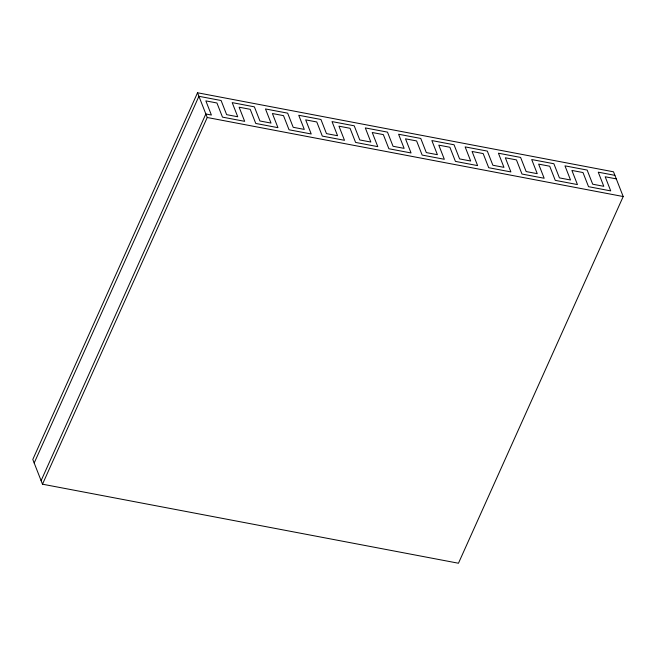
<?xml version="1.0" encoding="UTF-8"?>
<svg xmlns="http://www.w3.org/2000/svg" width="656" height="656" viewBox="0 0 656 656"><rect width="100%" height="100%" fill="white"/><g stroke="black" fill="none" stroke-linecap="round" stroke-linejoin="round"><path stroke-width="0.98" d="M197.538 92.767L32.8 459.462L42.492 484.194L458.462 563.233L623.2 196.538L613.508 171.806L197.538 92.767L207.23 117.498L42.492 484.194M34.186 462.997L198.916 96.301L221.105 100.516L226.64 114.652L237.734 116.76L232.199 102.623L254.38 106.838L259.924 120.975L271.018 123.082L265.475 108.945L287.656 113.16L293.199 127.297L304.294 129.404L298.751 115.267L320.94 119.482L326.475 133.619L337.569 135.726L332.026 121.59L354.215 125.804L359.759 139.941L370.845 142.049L365.31 127.912L387.491 132.127L393.034 146.263L404.129 148.371L398.586 134.234L420.767 138.449L426.31 152.586L437.404 154.693L431.861 140.564L454.05 144.779L459.585 158.908L470.68 161.015L465.137 146.887L487.326 151.101L492.869 165.238L503.956 167.346L498.421 153.209L520.602 157.424L526.145 171.56L537.239 173.668L531.696 159.531L553.885 163.746L559.42 177.883L570.515 179.99L564.972 165.853L587.161 170.068L592.696 184.205L603.791 186.312L598.256 172.175L614.893 175.341M41.107 480.659L205.845 113.972L211.388 115.021L205.853 100.885L216.939 102.992L222.482 117.129L244.672 121.344L239.128 107.207L250.223 109.314L255.758 123.451L277.947 127.666L272.404 113.529L283.499 115.636L289.042 129.773L311.223 133.988L305.68 119.859L316.774 121.967L322.317 136.095L344.498 140.31L338.963 126.182L350.05 128.289L355.593 142.426L377.782 146.641L372.239 132.504L383.334 134.611L388.869 148.748L411.058 152.963L405.515 138.826L416.609 140.933L422.152 155.07L444.333 159.285L438.798 145.148L449.885 147.256L455.428 161.392L477.609 165.607L472.074 151.47L483.169 153.578L488.704 167.715L510.893 171.929L505.35 157.793L516.444 159.9L521.979 174.037L544.168 178.252L538.625 164.115L549.72 166.222L555.263 180.359L577.444 184.574L571.909 170.437L582.995 172.544L588.539 186.681L610.72 190.896L605.185 176.767L616.279 178.875M207.23 117.498L623.2 196.538"/></g></svg>
